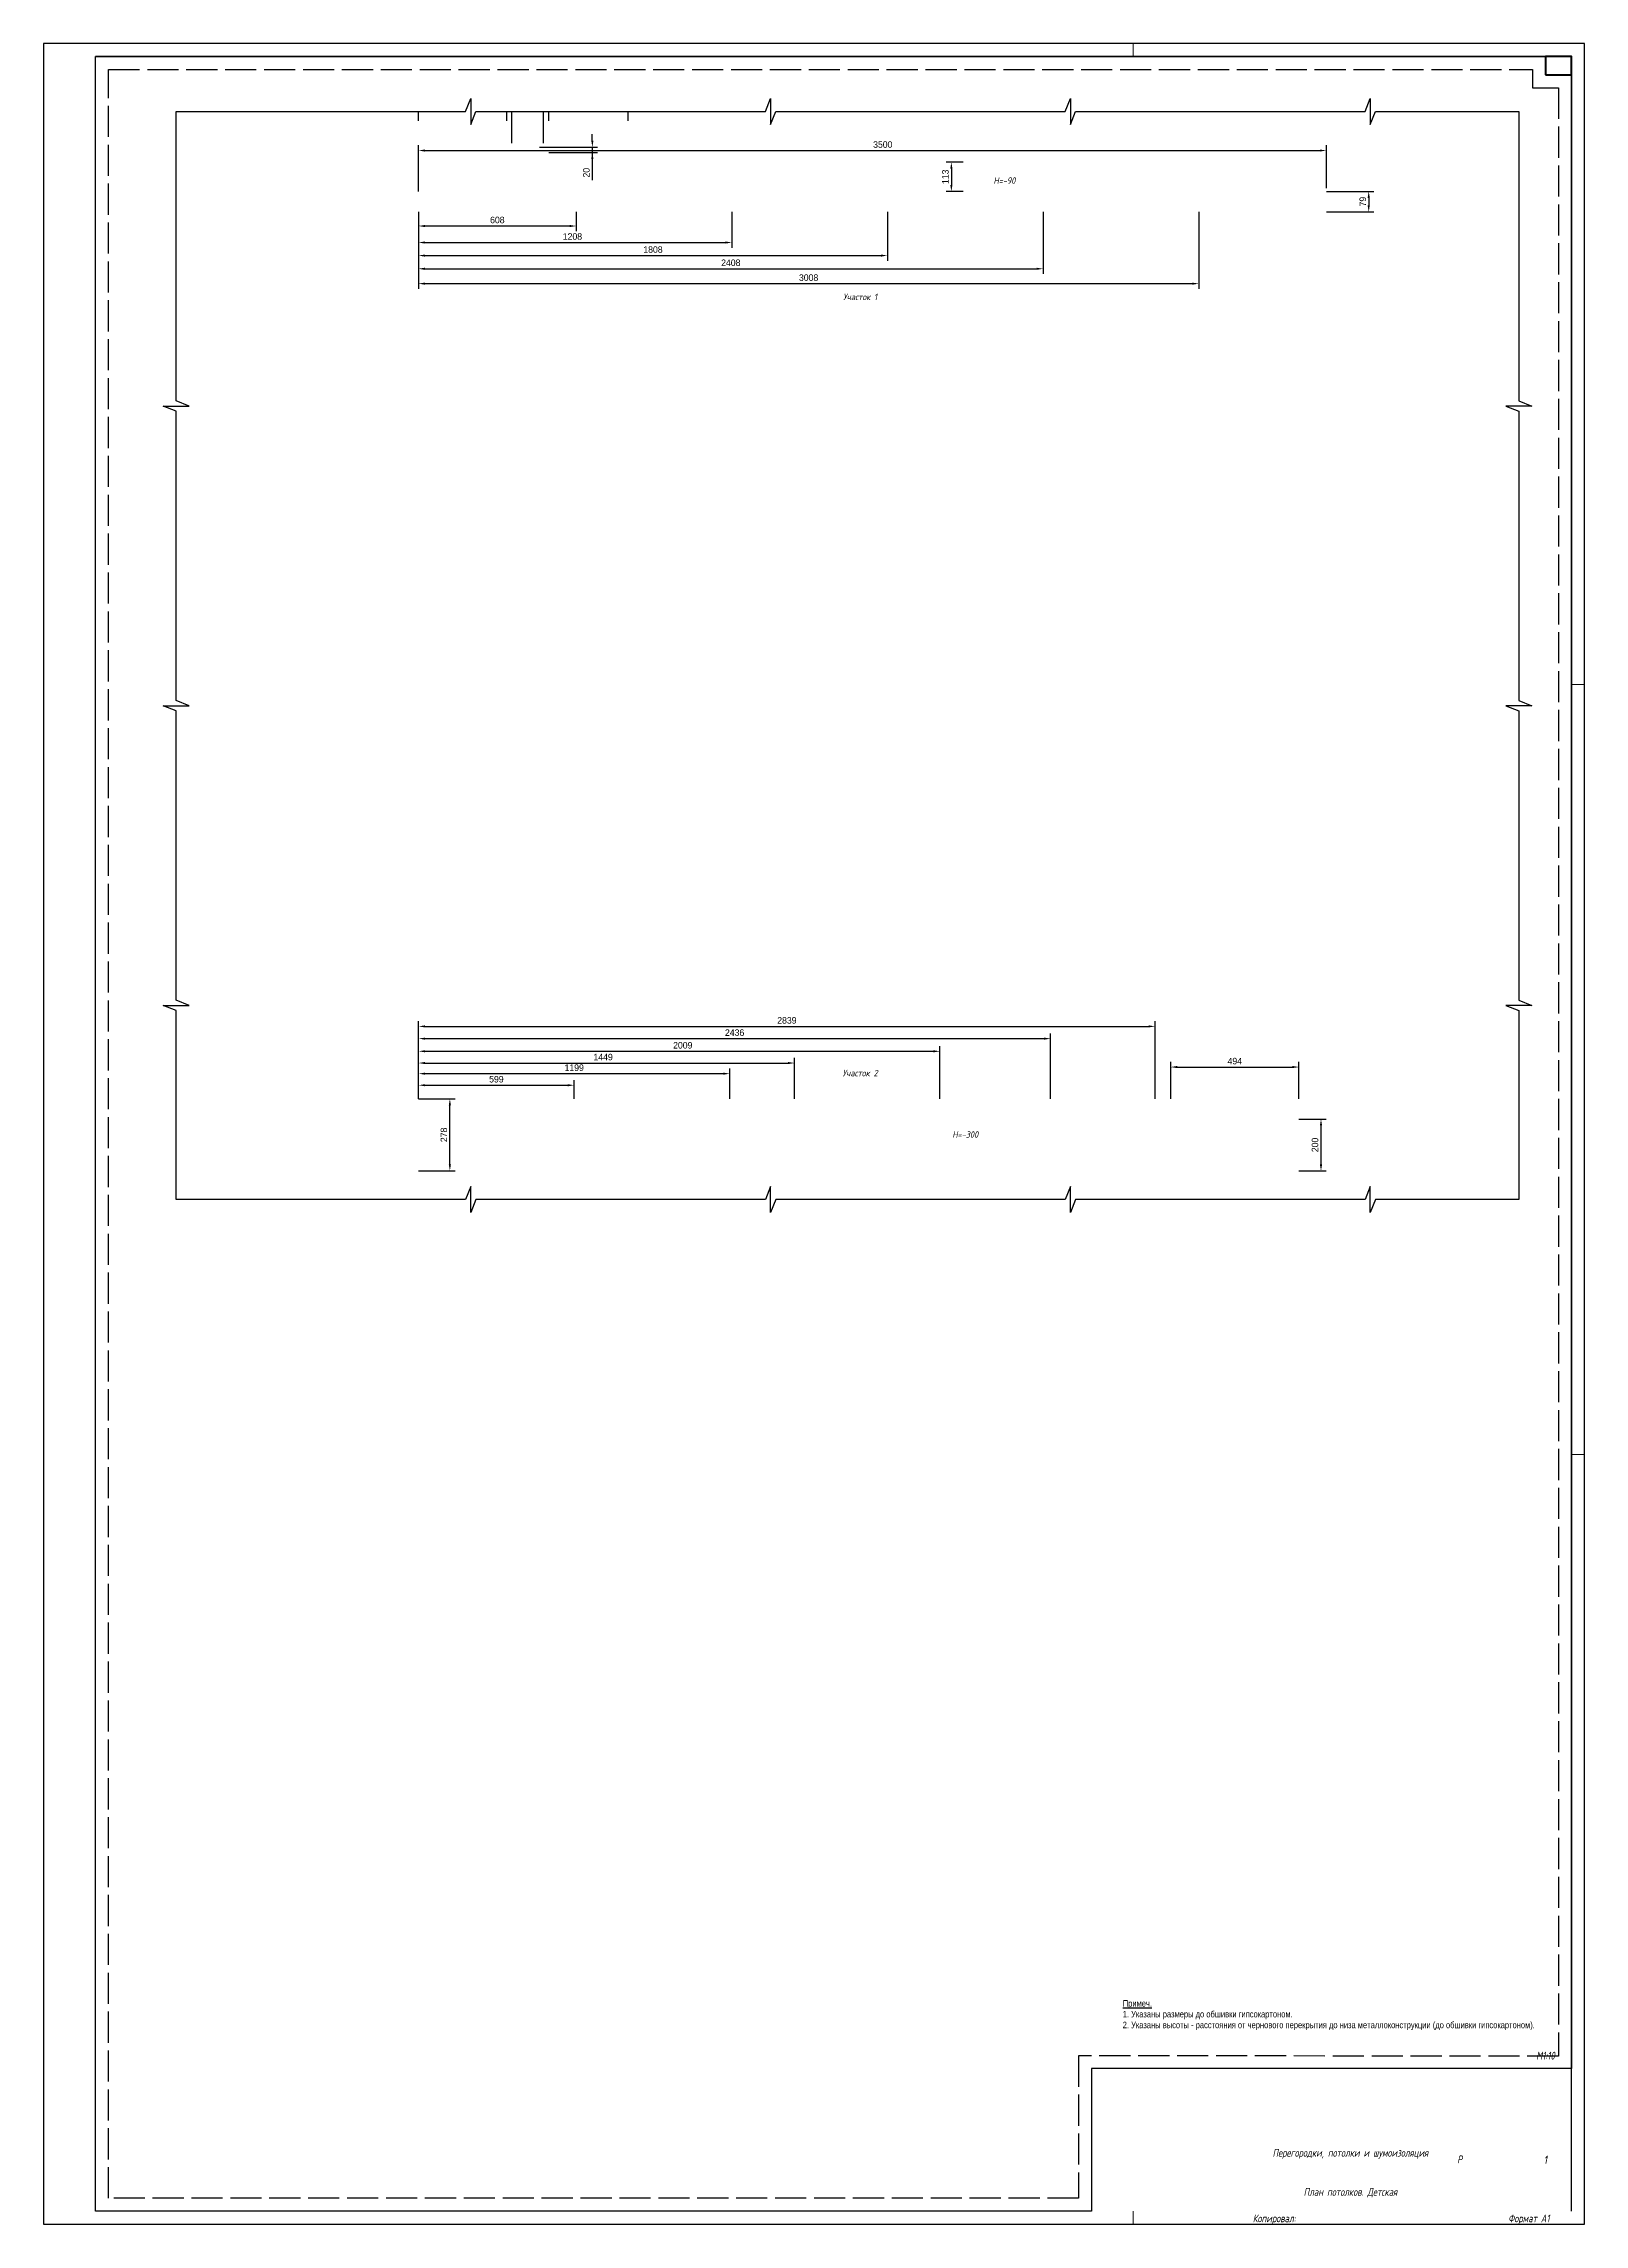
# Paper-space layout 'потолки детская' of a CAD drawing. Header units: millimetres. Extents: x 1444 to 2038, y -7 to 834.
# The model-space entities are those that its viewports show. They can reach past a viewport. Long polylines and large blocks are cut down to what shows.
import ezdxf
from ezdxf.enums import TextEntityAlignment as Align

# ---------------------------------------------------------------- set-up
doc = ezdxf.new("R2010")
doc.units = ezdxf.units.MM
doc.header["$PDMODE"] = 34
doc.header["$PDSIZE"] = 50
doc.linetypes.add('ACAD_ISO02W100', pattern=[15, 12, -3])
doc.layers.add('08 Размеры', color=7, linetype='Continuous')
doc.layers.add('stamp', color=7, linetype='Continuous')
doc.layers.add('100 noprint', color=1, linetype='Continuous', plot=False)
doc.layers.add('noprint', color=2, linetype='Continuous', plot=False)
doc.styles.get("Standard").update_dxf_attribs({"font": 'Ubuntu-R.ttf'})
doc.styles.add('ГОСТ-ISOCPEUR', font='isocpeui.ttf', dxfattribs={"width": 0.8})
doc.dimstyles.new('ISO-25', dxfattribs={"dimtxt": 2.5, "dimasz": 2.5, "dimexe": 1.25, "dimexo": 0.625, "dimtad": 1, "dimtxsty": 'Standard', "dimcen": 2.5, "dimadec": 0, "dimazin": 0, "dimtfac": 1, "dimtmove": 0, "dimatfit": 3, "dimfxl": 1, "dimarcsym": 0})

# ---------------------------------------------------------------- blocks, each defined once
blk = doc.blocks.new('*D734')
at = {"layer": '08 Размеры', "color": 0, "lineweight": -2}
for p, q in [((-44462.7, -13103), (-44462.7, -12925.3)), ((-44437.7, -12945.3), (-40987.7, -12945.3)), ((-40962.7, -13090.5), (-40962.7, -12925.3))]:
    blk.add_line(p, q, dxfattribs=at)
at = {"layer": '08 Размеры', "color": 0}
for points in [[(-44437.7, -12941.2), (-44437.7, -12949.5), (-44462.7, -12945.3)], [(-40987.7, -12949.5), (-40987.7, -12941.2), (-40962.7, -12945.3)]]:
    blk.add_solid(points, dxfattribs=at)
at = {"layer": 'Defpoints', "color": 0}
for p in [(-40962.7, -12945.3), (-44462.7, -13103), (-40962.7, -13090.5)]:
    blk.add_point(p, dxfattribs=at)
at = {"layer": '08 Размеры', "color": 0, "insert": (-42672.7, -12922.3), "char_height": 25, "attachment_point": 5}
blk.add_mtext('3500', dxfattribs=at)
blk = doc.blocks.new('*D735')
at = {"layer": '08 Размеры', "color": 0, "lineweight": -2}
for p, q in [((-42362.7, -12990.5), (-42428.4, -12990.5)), ((-42408.4, -13015.5), (-42408.4, -13078)), ((-42362.7, -13103), (-42428.4, -13103))]:
    blk.add_line(p, q, dxfattribs=at)
at = {"layer": '08 Размеры', "color": 0}
for points in [[(-42404.2, -13015.5), (-42412.5, -13015.5), (-42408.4, -12990.5)], [(-42412.5, -13078), (-42404.2, -13078), (-42408.4, -13103)]]:
    blk.add_solid(points, dxfattribs=at)
at = {"layer": 'Defpoints', "color": 0}
for p in [(-42362.7, -12990.5), (-42408.4, -13103), (-42362.7, -13103)]:
    blk.add_point(p, dxfattribs=at)
at = {"layer": '08 Размеры', "color": 0, "insert": (-42431.4, -13046.7), "char_height": 25, "attachment_point": 5, "rotation": 90}
blk.add_mtext('113', dxfattribs=at)
blk = doc.blocks.new('*D736')
at = {"layer": '08 Размеры', "color": 0, "lineweight": -2}
for p, q in [((-40962.7, -13103), (-40779.3, -13103)), ((-40962.7, -13182), (-40779.3, -13182)), ((-40799.3, -13128), (-40799.3, -13157))]:
    blk.add_line(p, q, dxfattribs=at)
at = {"layer": '08 Размеры', "color": 0}
for points in [[(-40795.2, -13128), (-40803.5, -13128), (-40799.3, -13103)], [(-40803.5, -13157), (-40795.2, -13157), (-40799.3, -13182)]]:
    blk.add_solid(points, dxfattribs=at)
at = {"layer": 'Defpoints', "color": 0}
for p in [(-40962.7, -13103), (-40962.7, -13182), (-40799.3, -13182)]:
    blk.add_point(p, dxfattribs=at)
at = {"layer": '08 Размеры', "color": 0, "insert": (-40822.1, -13142.5), "char_height": 25, "attachment_point": 5, "rotation": 90}
blk.add_mtext('79', dxfattribs=at)
blk = doc.blocks.new('*D737')
at = {"layer": '08 Размеры', "color": 0, "lineweight": -2}
for p, q in [((-44462.7, -13182), (-44462.7, -13256.4)), ((-43854.7, -13182), (-43854.7, -13256.4)), ((-44437.7, -13236.4), (-43879.7, -13236.4))]:
    blk.add_line(p, q, dxfattribs=at)
at = {"layer": '08 Размеры', "color": 0}
for points in [[(-44437.7, -13232.3), (-44437.7, -13240.6), (-44462.7, -13236.4)], [(-43879.7, -13240.6), (-43879.7, -13232.3), (-43854.7, -13236.4)]]:
    blk.add_solid(points, dxfattribs=at)
at = {"layer": 'Defpoints', "color": 0}
for p in [(-44462.7, -13182), (-43854.7, -13182), (-43854.7, -13236.4)]:
    blk.add_point(p, dxfattribs=at)
at = {"layer": '08 Размеры', "color": 0, "insert": (-44158.7, -13213.4), "char_height": 25, "attachment_point": 5}
blk.add_mtext('608', dxfattribs=at)
blk = doc.blocks.new('*D738')
at = {"layer": '08 Размеры', "color": 0, "lineweight": -2}
for p, q in [((-44462.7, -13182), (-44462.7, -13320.1)), ((-43254.7, -13182), (-43254.7, -13320.1)), ((-44437.7, -13300.1), (-43279.7, -13300.1))]:
    blk.add_line(p, q, dxfattribs=at)
at = {"layer": '08 Размеры', "color": 0}
for points in [[(-44437.7, -13295.9), (-44437.7, -13304.2), (-44462.7, -13300.1)], [(-43279.7, -13304.2), (-43279.7, -13295.9), (-43254.7, -13300.1)]]:
    blk.add_solid(points, dxfattribs=at)
at = {"layer": 'Defpoints', "color": 0}
for p in [(-44462.7, -13182), (-43254.7, -13182), (-43254.7, -13300.1)]:
    blk.add_point(p, dxfattribs=at)
at = {"layer": '08 Размеры', "color": 0, "insert": (-43869.2, -13277), "char_height": 25, "attachment_point": 5}
blk.add_mtext('1208', dxfattribs=at)
blk = doc.blocks.new('*D739')
at = {"layer": '08 Размеры', "color": 0, "lineweight": -2}
for p, q in [((-44462.7, -13182), (-44462.7, -13370.4)), ((-42654.7, -13182), (-42654.7, -13370.4)), ((-44437.7, -13350.4), (-42679.7, -13350.4))]:
    blk.add_line(p, q, dxfattribs=at)
at = {"layer": '08 Размеры', "color": 0}
for points in [[(-44437.7, -13346.3), (-44437.7, -13354.6), (-44462.7, -13350.4)], [(-42679.7, -13354.6), (-42679.7, -13346.3), (-42654.7, -13350.4)]]:
    blk.add_solid(points, dxfattribs=at)
at = {"layer": 'Defpoints', "color": 0}
for p in [(-44462.7, -13182), (-42654.7, -13182), (-42654.7, -13350.4)]:
    blk.add_point(p, dxfattribs=at)
at = {"layer": '08 Размеры', "color": 0, "insert": (-43558.7, -13327.4), "char_height": 25, "attachment_point": 5}
blk.add_mtext('1808', dxfattribs=at)
blk = doc.blocks.new('*D740')
at = {"layer": '08 Размеры', "color": 0, "lineweight": -2}
for p, q in [((-44462.7, -13182), (-44462.7, -13421.4)), ((-42054.7, -13182), (-42054.7, -13421.4)), ((-44437.7, -13401.4), (-42079.7, -13401.4))]:
    blk.add_line(p, q, dxfattribs=at)
at = {"layer": '08 Размеры', "color": 0}
for points in [[(-44437.7, -13397.2), (-44437.7, -13405.6), (-44462.7, -13401.4)], [(-42079.7, -13405.6), (-42079.7, -13397.2), (-42054.7, -13401.4)]]:
    blk.add_solid(points, dxfattribs=at)
at = {"layer": 'Defpoints', "color": 0}
for p in [(-44462.7, -13182), (-42054.7, -13182), (-42054.7, -13401.4)]:
    blk.add_point(p, dxfattribs=at)
at = {"layer": '08 Размеры', "color": 0, "insert": (-43258.7, -13378.4), "char_height": 25, "attachment_point": 5}
blk.add_mtext('2408', dxfattribs=at)
blk = doc.blocks.new('*D741')
at = {"layer": '08 Размеры', "color": 0, "lineweight": -2}
for p, q in [((-44462.7, -13182), (-44462.7, -13478.7)), ((-41454.7, -13182), (-41454.7, -13478.7)), ((-44437.7, -13458.7), (-41479.7, -13458.7))]:
    blk.add_line(p, q, dxfattribs=at)
at = {"layer": '08 Размеры', "color": 0}
for points in [[(-44437.7, -13454.6), (-44437.7, -13462.9), (-44462.7, -13458.7)], [(-41479.7, -13462.9), (-41479.7, -13454.6), (-41454.7, -13458.7)]]:
    blk.add_solid(points, dxfattribs=at)
at = {"layer": 'Defpoints', "color": 0}
for p in [(-44462.7, -13182), (-41454.7, -13182), (-41454.7, -13458.7)]:
    blk.add_point(p, dxfattribs=at)
at = {"layer": '08 Размеры', "color": 0, "insert": (-42958.7, -13435.7), "char_height": 25, "attachment_point": 5}
blk.add_mtext('3008', dxfattribs=at)
blk = doc.blocks.new('*D742')
at = {"layer": '08 Размеры', "color": 0, "lineweight": -2}
for p, q in [((-44462.7, -16603), (-44321.8, -16603)), ((-44341.8, -16855.5), (-44341.8, -16628)), ((-44462.7, -16880.5), (-44321.8, -16880.5))]:
    blk.add_line(p, q, dxfattribs=at)
at = {"layer": '08 Размеры', "color": 0}
for points in [[(-44337.6, -16628), (-44345.9, -16628), (-44341.8, -16603)], [(-44345.9, -16855.5), (-44337.6, -16855.5), (-44341.8, -16880.5)]]:
    blk.add_solid(points, dxfattribs=at)
at = {"layer": 'Defpoints', "color": 0}
for p in [(-44462.7, -16603), (-44341.8, -16603), (-44462.7, -16880.5)]:
    blk.add_point(p, dxfattribs=at)
at = {"layer": '08 Размеры', "color": 0, "insert": (-44364.8, -16741.7), "char_height": 25, "attachment_point": 5, "rotation": 90}
blk.add_mtext('278', dxfattribs=at)
blk = doc.blocks.new('*D743')
at = {"layer": '08 Размеры', "color": 0, "lineweight": -2}
for p, q in [((-44462.1, -16603), (-44462.1, -16530.2)), ((-44437.1, -16550.2), (-43887.7, -16550.2)), ((-43862.7, -16603), (-43862.7, -16530.2))]:
    blk.add_line(p, q, dxfattribs=at)
at = {"layer": '08 Размеры', "color": 0}
for points in [[(-44437.1, -16546.1), (-44437.1, -16554.4), (-44462.1, -16550.2)], [(-43887.7, -16554.4), (-43887.7, -16546.1), (-43862.7, -16550.2)]]:
    blk.add_solid(points, dxfattribs=at)
at = {"layer": 'Defpoints', "color": 0}
for p in [(-43862.7, -16550.2), (-44462.1, -16603), (-43862.7, -16603)]:
    blk.add_point(p, dxfattribs=at)
at = {"layer": '08 Размеры', "color": 0, "insert": (-44162.4, -16527.2), "char_height": 25, "attachment_point": 5}
blk.add_mtext('599', dxfattribs=at)
blk = doc.blocks.new('*D744')
at = {"layer": '08 Размеры', "color": 0, "lineweight": -2}
for p, q in [((-44462.1, -16603), (-44462.1, -16485.6)), ((-44437.1, -16505.6), (-43287.7, -16505.6)), ((-43262.7, -16603), (-43262.7, -16485.6))]:
    blk.add_line(p, q, dxfattribs=at)
at = {"layer": '08 Размеры', "color": 0}
for points in [[(-44437.1, -16501.4), (-44437.1, -16509.7), (-44462.1, -16505.6)], [(-43287.7, -16509.7), (-43287.7, -16501.4), (-43262.7, -16505.6)]]:
    blk.add_solid(points, dxfattribs=at)
at = {"layer": 'Defpoints', "color": 0}
for p in [(-43262.7, -16505.6), (-44462.1, -16603), (-43262.7, -16603)]:
    blk.add_point(p, dxfattribs=at)
at = {"layer": '08 Размеры', "color": 0, "insert": (-43862.4, -16482.7), "char_height": 25, "attachment_point": 5}
blk.add_mtext('1199', dxfattribs=at)
blk = doc.blocks.new('*D745')
at = {"layer": '08 Размеры', "color": 0, "lineweight": -2}
for p, q in [((-44462.1, -16603), (-44462.1, -16444.6)), ((-44437.1, -16464.6), (-43037.7, -16464.6)), ((-43012.7, -16603), (-43012.7, -16444.6))]:
    blk.add_line(p, q, dxfattribs=at)
at = {"layer": '08 Размеры', "color": 0}
for points in [[(-44437.1, -16460.4), (-44437.1, -16468.8), (-44462.1, -16464.6)], [(-43037.7, -16468.8), (-43037.7, -16460.4), (-43012.7, -16464.6)]]:
    blk.add_solid(points, dxfattribs=at)
at = {"layer": 'Defpoints', "color": 0}
for p in [(-43012.7, -16464.6), (-44462.1, -16603), (-43012.7, -16603)]:
    blk.add_point(p, dxfattribs=at)
at = {"layer": '08 Размеры', "color": 0, "insert": (-43750.9, -16441.8), "char_height": 25, "attachment_point": 5}
blk.add_mtext('1449', dxfattribs=at)
blk = doc.blocks.new('*D746')
at = {"layer": '08 Размеры', "color": 0, "lineweight": -2}
for p, q in [((-44462.1, -16603), (-44462.1, -16399.3)), ((-42452.7, -16603), (-42452.7, -16399.3)), ((-44437.1, -16419.3), (-42477.7, -16419.3))]:
    blk.add_line(p, q, dxfattribs=at)
at = {"layer": '08 Размеры', "color": 0}
for points in [[(-44437.1, -16415.2), (-44437.1, -16423.5), (-44462.1, -16419.3)], [(-42477.7, -16423.5), (-42477.7, -16415.2), (-42452.7, -16419.3)]]:
    blk.add_solid(points, dxfattribs=at)
at = {"layer": 'Defpoints', "color": 0}
for p in [(-42452.7, -16419.3), (-44462.1, -16603), (-42452.7, -16603)]:
    blk.add_point(p, dxfattribs=at)
at = {"layer": '08 Размеры', "color": 0, "insert": (-43443.9, -16396.3), "char_height": 25, "attachment_point": 5}
blk.add_mtext('2009', dxfattribs=at)
blk = doc.blocks.new('*D747')
at = {"layer": '08 Размеры', "color": 0, "lineweight": -2}
for p, q in [((-44462.1, -16603), (-44462.1, -16350.5)), ((-44437.1, -16370.5), (-42050.7, -16370.5)), ((-42025.7, -16603), (-42025.7, -16350.5))]:
    blk.add_line(p, q, dxfattribs=at)
at = {"layer": '08 Размеры', "color": 0}
for points in [[(-44437.1, -16366.4), (-44437.1, -16374.7), (-44462.1, -16370.5)], [(-42050.7, -16374.7), (-42050.7, -16366.4), (-42025.7, -16370.5)]]:
    blk.add_solid(points, dxfattribs=at)
at = {"layer": 'Defpoints', "color": 0}
for p in [(-42025.7, -16370.5), (-44462.1, -16603), (-42025.7, -16603)]:
    blk.add_point(p, dxfattribs=at)
at = {"layer": '08 Размеры', "color": 0, "insert": (-43243.9, -16347.5), "char_height": 25, "attachment_point": 5}
blk.add_mtext('2436', dxfattribs=at)
blk = doc.blocks.new('*D748')
at = {"layer": '08 Размеры', "color": 0, "lineweight": -2}
for p, q in [((-44462.1, -16603), (-44462.1, -16303.3)), ((-41622.7, -16603), (-41622.7, -16303.3)), ((-44437.1, -16323.3), (-41647.7, -16323.3))]:
    blk.add_line(p, q, dxfattribs=at)
at = {"layer": '08 Размеры', "color": 0}
for points in [[(-44437.1, -16319.1), (-44437.1, -16327.4), (-44462.1, -16323.3)], [(-41647.7, -16327.4), (-41647.7, -16319.1), (-41622.7, -16323.3)]]:
    blk.add_solid(points, dxfattribs=at)
at = {"layer": 'Defpoints', "color": 0}
for p in [(-41622.7, -16323.3), (-44462.1, -16603), (-41622.7, -16603)]:
    blk.add_point(p, dxfattribs=at)
at = {"layer": '08 Размеры', "color": 0, "insert": (-43042.4, -16300.2), "char_height": 25, "attachment_point": 5}
blk.add_mtext('2839', dxfattribs=at)
blk = doc.blocks.new('*D799')
at = {"layer": '08 Размеры', "color": 0, "lineweight": -2}
for p, q in [((-41068.4, -16680.5), (-40963.3, -16680.5)), ((-40983.3, -16705.5), (-40983.3, -16855.5)), ((-41068.4, -16880.5), (-40963.3, -16880.5))]:
    blk.add_line(p, q, dxfattribs=at)
at = {"layer": '08 Размеры', "color": 0}
for points in [[(-40979.1, -16705.5), (-40987.5, -16705.5), (-40983.3, -16680.5)], [(-40987.5, -16855.5), (-40979.1, -16855.5), (-40983.3, -16880.5)]]:
    blk.add_solid(points, dxfattribs=at)
at = {"layer": 'Defpoints', "color": 0}
for p in [(-41068.4, -16680.5), (-41068.4, -16880.5), (-40983.3, -16880.5)]:
    blk.add_point(p, dxfattribs=at)
at = {"layer": '08 Размеры', "color": 0, "insert": (-41006.3, -16780.5), "char_height": 25, "attachment_point": 5, "rotation": 90}
blk.add_mtext('200', dxfattribs=at)
blk = doc.blocks.new('*D800')
at = {"layer": '08 Размеры', "color": 0, "lineweight": -2}
for p, q in [((-44102.7, -12735.6), (-44229.6, -12735.6)), ((-44122.7, -12830.5), (-44122.7, -12715.6)), ((-44102.7, -12735.6), (-44122.7, -12735.6)), ((-44102.7, -12916.5), (-44102.7, -12715.6)), ((-44077.7, -12735.6), (-44052.7, -12735.6))]:
    blk.add_line(p, q, dxfattribs=at)
at = {"layer": '08 Размеры', "color": 0}
for points in [[(-44147.7, -12739.7), (-44147.7, -12731.4), (-44122.7, -12735.6)], [(-44077.7, -12731.4), (-44077.7, -12739.7), (-44102.7, -12735.6)]]:
    blk.add_solid(points, dxfattribs=at)
at = {"layer": 'Defpoints', "color": 0}
for p in [(-44122.7, -12735.6), (-44122.7, -12830.5), (-44102.7, -12916.5)]:
    blk.add_point(p, dxfattribs=at)
at = {"layer": '08 Размеры', "color": 0, "insert": (-44201.2, -12712.5), "char_height": 25, "attachment_point": 5}
blk.add_mtext('20', dxfattribs=at)
blk = doc.blocks.new('*D801')
at = {"layer": '08 Размеры', "color": 0, "lineweight": -2}
for p, q in [((-44005.7, -12735.8), (-44030.7, -12735.8)), ((-43980.7, -12916.5), (-43980.7, -12715.8)), ((-43980.7, -12735.8), (-43853.9, -12735.8)), ((-43980.7, -12735.8), (-43960.7, -12735.8)), ((-43960.7, -12830.5), (-43960.7, -12715.8))]:
    blk.add_line(p, q, dxfattribs=at)
at = {"layer": '08 Размеры', "color": 0}
for points in [[(-44005.7, -12739.9), (-44005.7, -12731.6), (-43980.7, -12735.8)], [(-43935.7, -12731.6), (-43935.7, -12739.9), (-43960.7, -12735.8)]]:
    blk.add_solid(points, dxfattribs=at)
at = {"layer": 'Defpoints', "color": 0}
for p in [(-43960.7, -12735.8), (-43960.7, -12830.5), (-43980.7, -12916.5)]:
    blk.add_point(p, dxfattribs=at)
at = {"layer": '08 Размеры', "color": 0, "insert": (-43882.3, -12712.7), "char_height": 25, "attachment_point": 5}
blk.add_mtext('20', dxfattribs=at)
blk = doc.blocks.new('*D802')
at = {"layer": '08 Размеры', "color": 0, "lineweight": -2}
for p, q in [((-43996.7, -12932.5), (-43772.5, -12932.5)), ((-43792.5, -12907.5), (-43792.5, -12882.5)), ((-43792.5, -12932.5), (-43792.5, -13059.4)), ((-43792.5, -12932.5), (-43792.5, -12952.5)), ((-43960.7, -12952.5), (-43772.5, -12952.5))]:
    blk.add_line(p, q, dxfattribs=at)
at = {"layer": '08 Размеры', "color": 0}
for points in [[(-43796.6, -12907.5), (-43788.3, -12907.5), (-43792.5, -12932.5)], [(-43788.3, -12977.5), (-43796.6, -12977.5), (-43792.5, -12952.5)]]:
    blk.add_solid(points, dxfattribs=at)
at = {"layer": 'Defpoints', "color": 0}
for p in [(-43996.7, -12932.5), (-43960.7, -12952.5), (-43792.5, -12952.5)]:
    blk.add_point(p, dxfattribs=at)
at = {"layer": '08 Размеры', "color": 0, "insert": (-43815.5, -13030.9), "char_height": 25, "attachment_point": 5, "rotation": 90}
blk.add_mtext('20', dxfattribs=at)
blk = doc.blocks.new('*D814')
at = {"layer": '08 Размеры', "color": 0, "lineweight": -2}
for p, q in [((-41562.7, -16603), (-41562.7, -16460.1)), ((-41537.7, -16480.1), (-41093.4, -16480.1)), ((-41068.4, -16603), (-41068.4, -16460.1))]:
    blk.add_line(p, q, dxfattribs=at)
at = {"layer": '08 Размеры', "color": 0}
for points in [[(-41537.7, -16475.9), (-41537.7, -16484.2), (-41562.7, -16480.1)], [(-41093.4, -16484.2), (-41093.4, -16475.9), (-41068.4, -16480.1)]]:
    blk.add_solid(points, dxfattribs=at)
at = {"layer": 'Defpoints', "color": 0}
for p in [(-41068.4, -16480.1), (-41562.7, -16603), (-41068.4, -16603)]:
    blk.add_point(p, dxfattribs=at)
at = {"layer": '08 Размеры', "color": 0, "insert": (-41315.6, -16457.3), "char_height": 25, "attachment_point": 5}
blk.add_mtext('494', dxfattribs=at)
blk = doc.blocks.new('*D815')
at = {"layer": '08 Размеры', "color": 0, "lineweight": -2}
for p, q in [((-44462.7, -12830.5), (-44462.7, -12524.1)), ((-43654.7, -12830.5), (-43654.7, -12524.1)), ((-44437.7, -12544.1), (-43679.7, -12544.1))]:
    blk.add_line(p, q, dxfattribs=at)
at = {"layer": '08 Размеры', "color": 0}
for points in [[(-44437.7, -12539.9), (-44437.7, -12548.2), (-44462.7, -12544.1)], [(-43679.7, -12548.2), (-43679.7, -12539.9), (-43654.7, -12544.1)]]:
    blk.add_solid(points, dxfattribs=at)
at = {"layer": 'Defpoints', "color": 0}
for p in [(-43654.7, -12544.1), (-44462.7, -12830.5), (-43654.7, -12830.5)]:
    blk.add_point(p, dxfattribs=at)
at = {"layer": '08 Размеры', "color": 0, "insert": (-44058.7, -12521), "char_height": 25, "attachment_point": 5}
blk.add_mtext('808', dxfattribs=at)

msp = doc.modelspace()

# ---------------------------------------------------------------- texts
at = {"layer": '08 Размеры', "style": 'ГОСТ-ISOCPEUR', "width": 0.8}
for s, p in [('H=-90', (-42203.4, -13061.2)), ('Участок 1', (-42759.9, -13509.9)), ('Участок 2', (-42759.9, -16503.3)), ('H=-300', (-42354.5, -16740.1))]:
    msp.add_text(s, height=25, dxfattribs=at).set_placement(p, align=Align.MIDDLE)

# ---------------------------------------------------------------- dimensions: what is measured, and where the dimension line sits
at = {"layer": '08 Размеры'}
for base, p1, p2, picture, middle in [((-43654.7, -12544.1), (-44462.7, -12830.5), (-43654.7, -12830.5), '*D815', (-44058.7, -12521)), ((-44122.7, -12735.6), (-44102.7, -12916.5), (-44122.7, -12830.5), '*D800', (-44201.2, -12712.5)), ((-43960.7, -12735.8), (-43980.7, -12916.5), (-43960.7, -12830.5), '*D801', (-43882.3, -12712.7)), ((-41068.4, -16480.1), (-41562.7, -16603), (-41068.4, -16603), '*D814', (-41315.6, -16457.3)), ((-43862.7, -16550.2), (-44462.1, -16603), (-43862.7, -16603), '*D743', (-44162.4, -16527.2))]:
    dim = msp.add_linear_dim(base=base, p1=p1, p2=p2, dimstyle='ISO-25', override={"dimtxt": 25, "dimasz": 25, "dimexe": 20, "dimexo": 0, "dimgap": 10, "dimdec": 0}, dxfattribs=at)
    dim.commit()
    dim.dimension.update_dxf_attribs({"geometry": picture, "text_midpoint": middle})
at = {"layer": '08 Размеры', "color": 5}
dim = msp.add_linear_dim(base=(-40962.7, -12945.3), p1=(-44462.7, -13103), p2=(-40962.7, -13090.5), dimstyle='ISO-25', override={"dimtxt": 25, "dimasz": 25, "dimexe": 20, "dimexo": 0, "dimgap": 10, "dimdec": 0}, dxfattribs=at)
dim.commit()
dim.dimension.update_dxf_attribs({"geometry": '*D734', "text_midpoint": (-42672.7, -12945.3), "dimtype": 160})
at = {"layer": '08 Размеры'}
for base, p1, p2, picture, middle in [((-43792.5, -12952.5), (-43996.7, -12932.5), (-43960.7, -12952.5), '*D802', (-43815.5, -13030.9)), ((-42408.3732675, -13102.9979331), (-42362.7446989, -12990.4979331), (-42362.7446989, -13102.9979331), '*D735', (-42431.4324305, -13046.7479331)), ((-40799.3, -13182), (-40962.7, -13103), (-40962.7, -13182), '*D736', (-40822.1, -13142.5)), ((-44341.7723048, -16602.9979331), (-44462.7446989, -16880.4979331), (-44462.7446989, -16602.9979331), '*D742', (-44364.8314678, -16741.7479331)), ((-40983.3, -16880.5), (-41068.4, -16680.5), (-41068.4, -16880.5), '*D799', (-41006.3, -16780.5))]:
    dim = msp.add_linear_dim(base=base, p1=p1, p2=p2, angle=90, dimstyle='ISO-25', override={"dimtxt": 25, "dimasz": 25, "dimexe": 20, "dimexo": 0, "dimgap": 10, "dimdec": 0}, dxfattribs=at)
    dim.commit()
    dim.dimension.update_dxf_attribs({"geometry": picture, "text_midpoint": middle})
for base, p1, p2, picture, middle in [((-43854.7, -13236.4), (-44462.7, -13182), (-43854.7, -13182), '*D737', (-44158.7, -13236.4)), ((-43254.7, -13300.1), (-44462.7, -13182), (-43254.7, -13182), '*D738', (-43869.2, -13300.1)), ((-42654.7, -13350.4), (-44462.7, -13182), (-42654.7, -13182), '*D739', (-43558.7, -13350.4)), ((-42054.7, -13401.4), (-44462.7, -13182), (-42054.7, -13182), '*D740', (-43258.7, -13401.4)), ((-41454.7, -13458.7), (-44462.7, -13182), (-41454.7, -13182), '*D741', (-42958.7, -13458.7)), ((-41622.7, -16323.3), (-44462.1, -16603), (-41622.7, -16603), '*D748', (-43042.4, -16323.3)), ((-42025.7, -16370.5), (-44462.1, -16603), (-42025.7, -16603), '*D747', (-43243.9, -16370.5)), ((-42452.7, -16419.3), (-44462.1, -16603), (-42452.7, -16603), '*D746', (-43443.9, -16419.3)), ((-43012.7, -16464.6), (-44462.1, -16603), (-43012.7, -16603), '*D745', (-43750.9, -16464.6)), ((-43262.7, -16505.6), (-44462.1, -16603), (-43262.7, -16603), '*D744', (-43862.4, -16505.6))]:
    dim = msp.add_linear_dim(base=base, p1=p1, p2=p2, dimstyle='ISO-25', override={"dimtxt": 25, "dimasz": 25, "dimexe": 20, "dimexo": 0, "dimgap": 10, "dimdec": 0}, dxfattribs=at)
    dim.commit()
    dim.dimension.update_dxf_attribs({"geometry": picture, "text_midpoint": middle, "dimtype": 160})

psp = doc.layouts.new('потолки детская')

# ---------------------------------------------------------------- linework, layer by layer
for p, q in [((2032.89, 829.25), (1463.89, 829.25)), ((2032.89, -1.74), (2032.89, 829.25))]:
    psp.add_line(p, q)
psp.add_lwpolyline([(1494.98, 461.29), (1489.98, 463.29), (1499.98, 463.29), (1494.98, 465.29), (1494.98, 576.88), (1489.98, 578.88), (1499.98, 578.88), (1494.98, 580.88), (1494.98, 692.47), (1489.98, 694.47), (1499.98, 694.47), (1494.98, 696.47), (1494.98, 808.06), (1606.57, 808.06), (1608.57, 813.06), (1608.57, 803.06), (1610.57, 808.06), (1722.16, 808.06), (1724.16, 813.06), (1724.16, 803.06), (1726.16, 808.06), (1837.75, 808.06), (1839.75, 813.06), (1839.75, 803.06), (1841.75, 808.06), (1953.34, 808.06), (1955.34, 813.06), (1955.34, 803.06), (1957.34, 808.06), (2012.67, 808.06), (2012.67, 696.47), (2017.67, 694.47), (2007.67, 694.47), (2012.67, 692.47), (2012.67, 580.88), (2017.67, 578.88), (2007.67, 578.88), (2012.67, 576.88), (2012.67, 465.29), (2017.67, 463.29), (2007.67, 463.29), (2012.67, 461.29), (2012.67, 388.51), (1957.34, 388.51), (1955.34, 383.51), (1955.34, 393.51), (1953.34, 388.51), (1841.75, 388.51), (1839.75, 383.51), (1839.75, 393.51), (1837.75, 388.51), (1726.16, 388.51), (1724.16, 383.51), (1724.16, 393.51), (1722.16, 388.51), (1610.57, 388.51), (1608.57, 383.51), (1608.57, 393.51), (1606.57, 388.51), (1494.98, 388.51)], close=True)
at = {"layer": 'noprint'}
psp.add_lwpolyline([(2037.89, -6.74), (2037.89, 834.25), (1443.89, 834.25), (1443.89, -6.74)], close=True, dxfattribs=at)
at = {"layer": 'noprint', "linetype": 'ACAD_ISO02W100'}
psp.add_lwpolyline([(1468.89, 824.25), (2017.89, 824.25), (2017.89, 817.25), (2027.89, 817.25), (2027.89, 58.01), (1842.89, 58.26), (1842.89, 3.26), (1468.89, 3.26)], close=True, dxfattribs=at)
at = {"layer": 'stamp', "lineweight": 0}
for p, q in [((1863.89, 829.26), (1863.89, 834.25)), ((2037.89, 587.07), (2032.89, 587.07)), ((2037.89, 290.16), (2032.89, 290.16)), ((1863.89, -6.74), (1863.89, -1.74))]:
    psp.add_line(p, q, dxfattribs=at)
at = {"layer": 'stamp'}
psp.add_lwpolyline([(1463.89, 829.25), (2022.89, 829.25), (2022.89, 822.25), (2032.89, 822.25), (2032.89, 53.26), (1847.89, 53.26), (1847.89, -1.74), (1463.89, -1.74)], close=True, dxfattribs=at)
at = {"layer": 'stamp', "lineweight": 50}
psp.add_lwpolyline([(2022.89, 822.25), (2032.89, 822.25), (2032.89, 829.25), (2022.89, 829.25)], close=True, dxfattribs=at)

# ---------------------------------------------------------------- texts
at = {"insert": (1859.91, 79.69), "char_height": 2.5, "width": 153.6433, "attachment_point": 1, "style": 'ГОСТ-ISOCPEUR'}
psp.add_mtext('{\\fUbuntu|b0|i0|c0|p34;\\LПримеч.\\P\\l1. Указаны размеры до обшивки гипсокартоном.\\P2. Указаны высоты - расстояния от чернового перекрытия до низа металлоконструкции (до обшивки гипсокартоном).}', dxfattribs=at)
at = {"layer": 'stamp', "lineweight": 35, "style": 'ГОСТ-ISOCPEUR', "width": 0.8}
for s, p in [('Копировал:', (1910.04, -5.99)), ('Формат А1', (2008.54, -5.99))]:
    psp.add_text(s, height=3, dxfattribs=at).set_placement(p)
at = {"layer": 'stamp', "ltscale": 100, "char_height": 3, "width": 20, "attachment_point": 4, "style": 'ГОСТ-ISOCPEUR'}
for s, insert in [('{\\pxqc;М1:10}', (2012.89, 58.26)), ('{\\pxqc;Р}', (1979.84, 18.26)), ('\\pxqc;1', (2012.89, 18.26)), ('\\pxqc;1', (2012.89, 18.01))]:
    psp.add_mtext(s, dxfattribs=dict(at, insert=insert))
at = {"layer": 'stamp', "lineweight": 35, "char_height": 3, "width": 70.1573, "attachment_point": 5, "style": 'ГОСТ-ISOCPEUR'}
for s, insert in [('{Перегородки, потолки и шумоизоляция}', (1947.7, 20.4)), ('{План потолков. Детская}', (1947.7, 5.4))]:
    psp.add_mtext(s, dxfattribs=dict(at, insert=insert))

# ---------------------------------------------------------------- viewports
at = {"layer": '100 noprint', "color": 1, "view_target_point": (25032.54, -23360.47)}
vp = psp.add_viewport(center=(1753.83, 598.29), size=(527.7, 429.5536), view_center_point=(-67841.02, 8467.83), view_height=4295.5361, dxfattribs=at)
vp.dxf.flags = 0x10000  # cut along an outline
vp.dxf.clipping_boundary_handle = psp.add_lwpolyline([(1494.98, 461.29), (1489.98, 463.29), (1499.98, 463.29), (1494.98, 465.29), (1494.98, 576.88), (1489.98, 578.88), (1499.98, 578.88), (1494.98, 580.88), (1494.98, 692.47), (1489.98, 694.47), (1499.98, 694.47), (1494.98, 696.47), (1494.98, 808.06), (1606.57, 808.06), (1608.57, 813.06), (1608.57, 803.06), (1610.57, 808.06), (1722.16, 808.06), (1724.16, 813.06), (1724.16, 803.06), (1726.16, 808.06), (1837.75, 808.06), (1839.75, 813.06), (1839.75, 803.06), (1841.75, 808.06), (1953.34, 808.06), (1955.34, 813.06), (1955.34, 803.06), (1957.34, 808.06), (2012.67, 808.06), (2012.67, 696.47), (2017.67, 694.47), (2007.67, 694.47), (2012.67, 692.47), (2012.67, 580.88), (2017.67, 578.88), (2007.67, 578.88), (2012.67, 576.88), (2012.67, 465.29), (2017.67, 463.29), (2007.67, 463.29), (2012.67, 461.29), (2012.67, 388.51), (1957.34, 388.51), (1955.34, 383.51), (1955.34, 393.51), (1953.34, 388.51), (1841.75, 388.51), (1839.75, 383.51), (1839.75, 393.51), (1837.75, 388.51), (1726.16, 388.51), (1724.16, 383.51), (1724.16, 393.51), (1722.16, 388.51), (1610.57, 388.51), (1608.57, 383.51), (1608.57, 393.51), (1606.57, 388.51), (1494.98, 388.51)], format="xyb", close=True, dxfattribs={"invisible": 1}).dxf.handle

doc.saveas('drawing.dxf')
